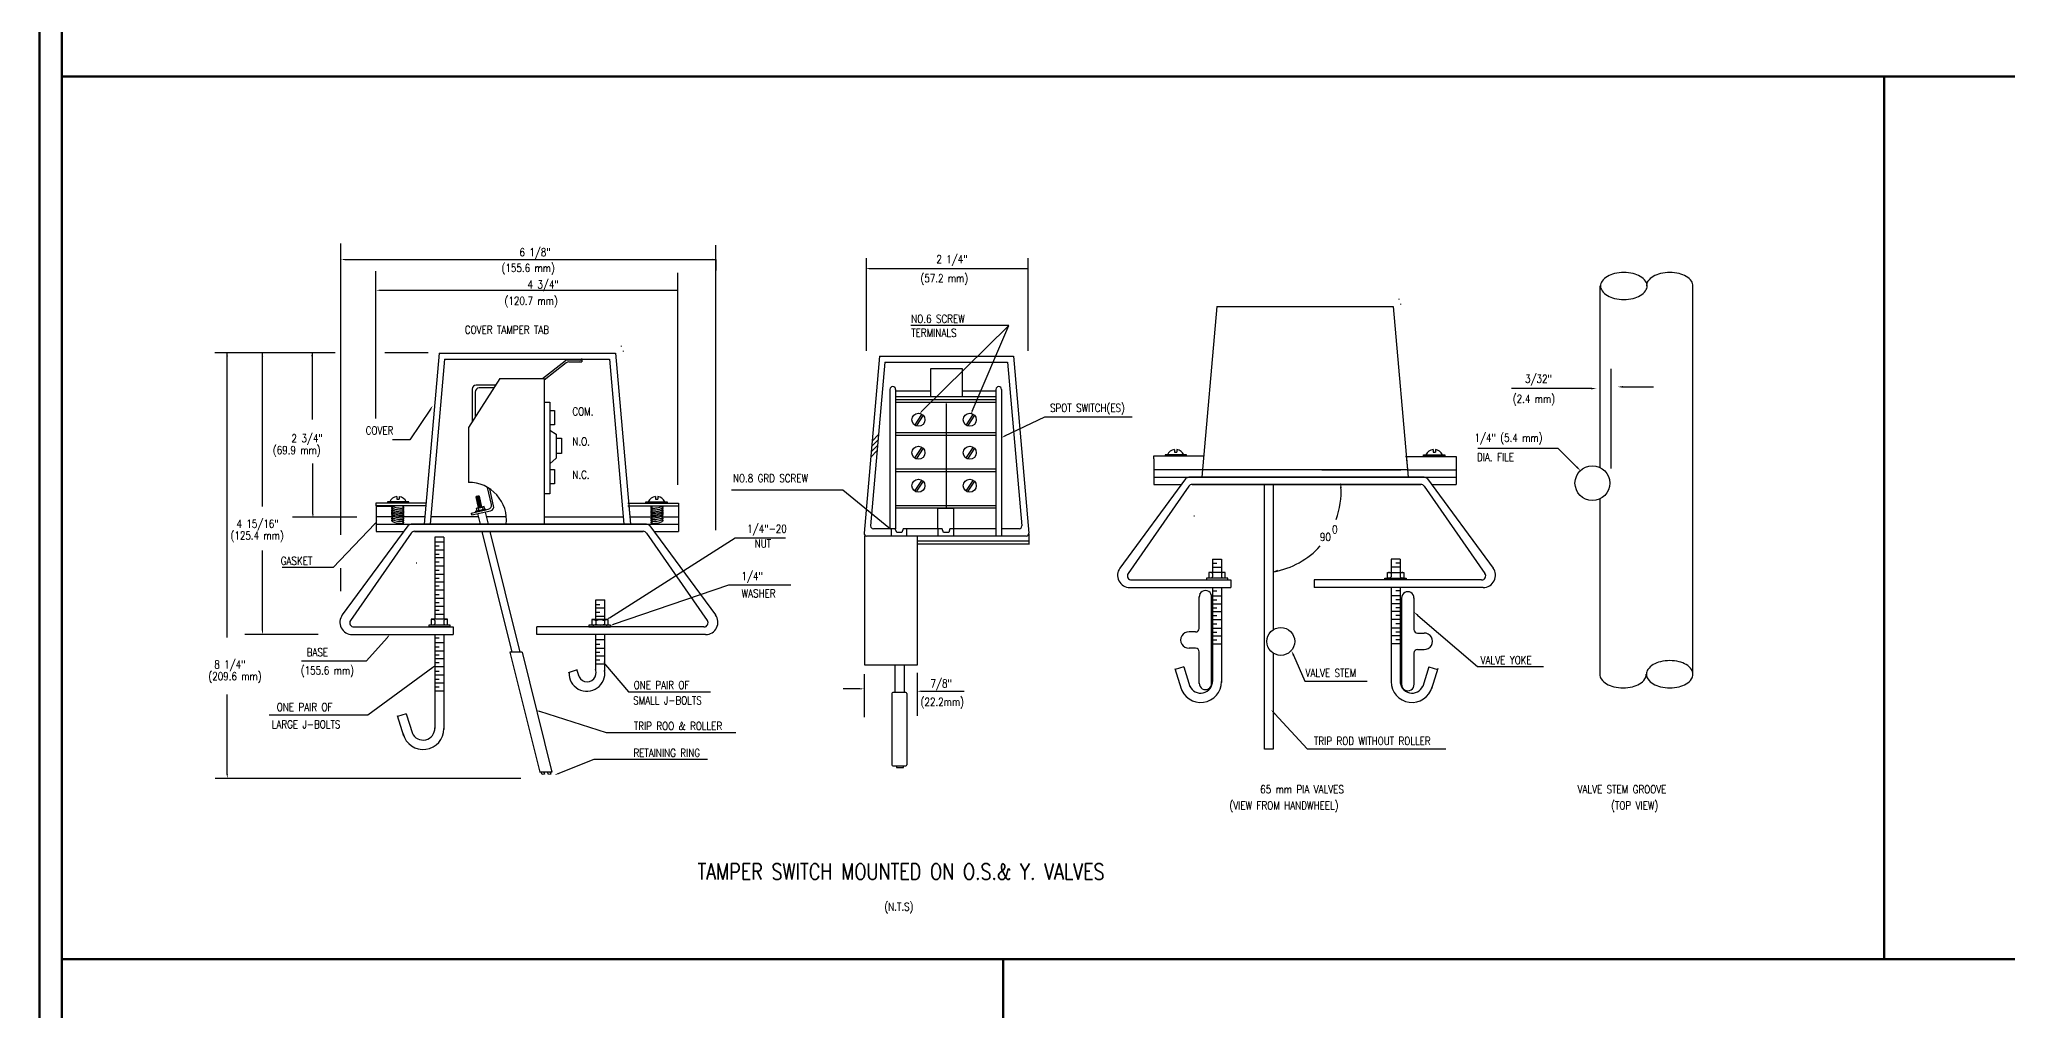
# Model space of a CAD drawing. Extents: x 846 to 947, y 375 to 797.
# Drawn here: x 846.37 to 881.76, y 467.54 to 485 of the extents above; entities that cross this region are included whole.
import ezdxf
from ezdxf.enums import TextEntityAlignment as Align

# ---------------------------------------------------------------- set-up
doc = ezdxf.new("R2010")
doc.units = 0
doc.header["$MEASUREMENT"] = 0
for name, color, linetype in [('2', 2, 'CONTINUOUS'), ('COLOR_GREEN', 3, 'CONTINUOUS'), ('PL-DR-LEADER', 42, 'CONTINUOUS')]:
    doc.layers.add(name, color=color, linetype=linetype)
doc.layers.add('text', color=252, linetype='CONTINUOUS', lineweight=15)
doc.layers.add('UG-BORDER', color=20, linetype='CONTINUOUS', lineweight=80)
doc.styles.add('IBA', font='ROMANS.shx', dxfattribs={"width": 0.8, "height": 0.2})

msp = doc.modelspace()

# ---------------------------------------------------------------- linework, layer by layer
at = {"layer": '2'}
for p, q in [((862.229, 478.253), (862.108, 478.071)), ((862.257, 478.24), (862.136, 478.059)), ((863.153, 478.253), (863.031, 478.071)), ((863.181, 478.24), (863.06, 478.059)), ((862.229, 477.66), (862.108, 477.479)), ((862.257, 477.648), (862.136, 477.466)), ((863.153, 477.66), (863.031, 477.479)), ((863.181, 477.648), (863.06, 477.466)), ((862.229, 477.068), (862.108, 476.886)), ((862.257, 477.056), (862.136, 476.874)), ((863.153, 477.068), (863.031, 476.886)), ((863.181, 477.056), (863.06, 476.874)), ((861.747, 473.75), (861.747, 473.266)), ((861.914, 473.75), (861.914, 473.266)), ((861.697, 473.24), (861.697, 471.96)), ((861.945, 473.259), (861.716, 473.259)), ((861.964, 473.24), (861.964, 471.96)), ((861.716, 471.941), (861.945, 471.941))]:
    msp.add_line(p, q, dxfattribs=at)
for centre in [(862.173, 478.159), (863.097, 478.159), (862.173, 477.566), (863.097, 477.566), (862.173, 476.974), (863.097, 476.974)]:
    msp.add_circle(centre, 0.117, dxfattribs=at)
for centre, start, end in [((861.716, 473.24), 90, 180), ((861.945, 473.24), 0, 90), ((861.716, 471.96), 180, 270), ((861.945, 471.96), 270, 0)]:
    msp.add_arc(centre, 0.0197, start, end, dxfattribs=at)
at = {"layer": 'COLOR_GREEN'}
for p, q in [((870.819, 480.323), (870.819, 480.335)), ((874.427, 480.564), (874.427, 477.304)), ((876.102, 473.586), (876.102, 480.564)), ((867.539, 480.198), (867.271, 477.125)), ((867.539, 480.198), (870.709, 480.198)), ((870.709, 480.198), (870.978, 477.125)), ((870.851, 480.229), (870.851, 480.242)), ((853.556, 479.354), (853.287, 476.281)), ((853.653, 479.247), (853.393, 476.281)), ((853.556, 479.354), (856.725, 479.354)), ((853.653, 479.247), (856.618, 479.247)), ((856.618, 479.247), (856.878, 476.281)), ((856.725, 479.354), (856.994, 476.281)), ((856.836, 479.479), (856.836, 479.491)), ((856.867, 479.385), (856.867, 479.398)), ((861.474, 479.301), (861.196, 476.121)), ((861.474, 479.301), (863.881, 479.301)), ((863.881, 479.301), (864.16, 476.121)), ((854.644, 478.904), (854.084, 478.023)), ((854.644, 478.904), (855.443, 478.904)), ((855.414, 478.904), (855.818, 479.219)), ((855.441, 478.876), (855.839, 479.186)), ((855.443, 478.904), (855.443, 476.281)), ((855.864, 479.234), (856.12, 479.234)), ((855.884, 479.201), (856.12, 479.201)), ((856.12, 479.234), (856.12, 479.201)), ((861.572, 479.195), (861.314, 476.253)), ((861.572, 479.195), (863.774, 479.195)), ((862.965, 479.072), (862.393, 479.072)), ((862.393, 479.072), (862.393, 478.573)), ((862.965, 478.573), (862.965, 479.072)), ((863.774, 479.195), (864.032, 476.253)), ((854.149, 478.709), (854.149, 478.125)), ((854.202, 478.658), (854.202, 478.207)), ((854.567, 478.783), (854.222, 478.783)), ((854.535, 478.732), (854.276, 478.732)), ((861.66, 478.705), (861.66, 476.199)), ((861.762, 478.705), (861.762, 476.199)), ((862.393, 478.676), (861.777, 478.676)), ((863.566, 478.573), (861.777, 478.573)), ((863.566, 478.676), (862.965, 478.676)), ((863.566, 478.705), (863.566, 476.067)), ((863.669, 478.705), (863.669, 476.067)), ((855.444, 478.476), (855.545, 478.476)), ((855.545, 478.476), (855.545, 476.83)), ((855.545, 478.325), (855.631, 478.325)), ((855.631, 478.325), (855.631, 478.068)), ((863.566, 478.515), (861.777, 478.515)), ((863.566, 478.471), (861.777, 478.471)), ((862.672, 478.453), (862.672, 476.57)), ((854.084, 478.023), (854.084, 477.034)), ((855.631, 478.068), (855.545, 478.068)), ((855.545, 477.975), (855.66, 477.898)), ((855.66, 477.898), (855.66, 477.469)), ((863.566, 477.922), (861.777, 477.922)), ((863.566, 477.878), (861.777, 477.878)), ((855.66, 477.826), (855.753, 477.826)), ((855.753, 477.554), (855.667, 477.554)), ((855.753, 477.826), (855.753, 477.554)), ((867.304, 477.503), (866.402, 477.503)), ((866.405, 477.455), (866.405, 477.503)), ((866.995, 477.532), (866.61, 477.532)), ((866.61, 477.532), (866.61, 477.502)), ((866.995, 477.504), (866.61, 477.504)), ((866.78, 477.622), (866.78, 477.575)), ((866.78, 477.575), (866.821, 477.575)), ((866.821, 477.622), (866.821, 477.575)), ((866.995, 477.502), (866.995, 477.532)), ((870.93, 477.502), (871.842, 477.502)), ((871.254, 477.532), (871.639, 477.532)), ((871.254, 477.502), (871.254, 477.532)), ((871.254, 477.504), (871.639, 477.504)), ((871.43, 477.624), (871.43, 477.576)), ((871.43, 477.576), (871.472, 477.576)), ((871.471, 477.624), (871.471, 477.576)), ((871.639, 477.532), (871.639, 477.502)), ((871.842, 477.502), (871.842, 477.454)), ((855.66, 477.469), (855.545, 477.367)), ((855.545, 477.267), (855.631, 477.267)), ((855.631, 477.267), (855.631, 477.009)), ((863.566, 477.269), (861.777, 477.269)), ((863.566, 477.225), (861.777, 477.225)), ((866.407, 477.455), (866.407, 476.998)), ((867.282, 477.261), (866.407, 477.261)), ((866.407, 477.125), (871.842, 477.125)), ((867.282, 477.261), (866.888, 477.261)), ((871.269, 477.125), (867.037, 477.125)), ((871.239, 477.125), (867.146, 477.125)), ((870.966, 477.261), (867.282, 477.261)), ((868.723, 477.261), (868.385, 477.261)), ((869.427, 477.261), (870.849, 477.261)), ((870.949, 477.454), (870.966, 477.261)), ((870.966, 477.261), (871.842, 477.261)), ((870.966, 477.261), (871.372, 477.261)), ((870.967, 477.261), (871.361, 477.261)), ((871.592, 477.261), (871.844, 477.261)), ((871.842, 477.455), (871.842, 476.998)), ((871.842, 477.261), (871.842, 476.998)), ((852.796, 476.778), (852.796, 476.731)), ((852.837, 476.778), (852.837, 476.731)), ((854.214, 476.772), (854.261, 476.577)), ((854.273, 476.785), (854.319, 476.59)), ((854.494, 476.638), (854.426, 476.943)), ((854.535, 476.611), (854.467, 476.918)), ((855.545, 476.83), (855.444, 476.83)), ((855.631, 477.009), (855.545, 477.009)), ((857.446, 476.78), (857.446, 476.732)), ((857.487, 476.779), (857.487, 476.732)), ((866.977, 477.095), (865.797, 475.495)), ((867.036, 476.967), (865.944, 475.396)), ((866.407, 476.998), (866.906, 476.998)), ((871.209, 476.998), (867.096, 476.998)), ((867.096, 476.998), (871.209, 476.998)), ((868.397, 472.241), (868.397, 477)), ((868.551, 477), (868.551, 474.383)), ((871.269, 476.967), (872.361, 475.396)), ((871.328, 477.095), (872.508, 475.495)), ((871.399, 476.998), (871.842, 476.998)), ((853.32, 476.659), (852.419, 476.659)), ((853.316, 476.611), (852.419, 476.611)), ((852.421, 476.611), (852.421, 476.659)), ((852.423, 476.611), (852.423, 476.154)), ((852.716, 476.417), (852.423, 476.417)), ((852.426, 476.608), (852.713, 476.608)), ((853.012, 476.687), (852.627, 476.687)), ((852.627, 476.687), (852.627, 476.658)), ((853.012, 476.66), (852.627, 476.66)), ((852.713, 476.61), (852.713, 476.417)), ((852.716, 476.61), (852.716, 476.335)), ((852.796, 476.731), (852.837, 476.731)), ((852.904, 476.61), (852.904, 476.301)), ((853.299, 476.417), (852.904, 476.417)), ((853.012, 476.658), (853.012, 476.687)), ((854.26, 476.417), (853.405, 476.417)), ((854.123, 476.483), (854.143, 476.45)), ((854.129, 476.482), (854.438, 476.55)), ((854.143, 476.45), (854.479, 476.524)), ((854.393, 476.555), (854.205, 476.512)), ((854.205, 476.512), (854.208, 476.498)), ((854.208, 476.498), (854.396, 476.542)), ((854.363, 476.6), (854.219, 476.567)), ((854.219, 476.567), (854.22, 476.562)), ((854.219, 476.567), (854.23, 476.518)), ((854.247, 476.472), (854.294, 476.281)), ((854.256, 476.564), (854.262, 476.536)), ((854.332, 476.582), (854.339, 476.554)), ((854.364, 476.595), (854.363, 476.6)), ((854.374, 476.551), (854.363, 476.6)), ((854.381, 476.501), (854.435, 476.281)), ((854.396, 476.542), (854.393, 476.555)), ((854.739, 476.417), (854.402, 476.417)), ((855.443, 476.417), (856.866, 476.417)), ((856.946, 476.658), (857.858, 476.658)), ((856.946, 476.61), (857.858, 476.61)), ((856.965, 476.61), (856.982, 476.417)), ((856.982, 476.417), (857.389, 476.417)), ((856.983, 476.417), (857.377, 476.417)), ((857.27, 476.658), (857.27, 476.687)), ((857.27, 476.687), (857.655, 476.687)), ((857.27, 476.66), (857.655, 476.66)), ((857.377, 476.61), (857.377, 476.301)), ((857.446, 476.732), (857.488, 476.732)), ((857.565, 476.61), (857.565, 476.335)), ((857.582, 476.417), (857.858, 476.417)), ((857.608, 476.417), (857.86, 476.417)), ((857.655, 476.687), (857.655, 476.658)), ((857.858, 476.658), (857.858, 476.61)), ((857.858, 476.611), (857.858, 476.154)), ((857.858, 476.417), (857.858, 476.154)), ((863.566, 476.614), (861.777, 476.614)), ((863.566, 476.57), (861.777, 476.57)), ((862.524, 476.199), (862.524, 476.568)), ((862.524, 476.568), (862.811, 476.568)), ((862.809, 476.199), (862.809, 476.568)), ((867.137, 476.426), (867.125, 476.426)), ((874.427, 476.738), (874.427, 473.586)), ((852.994, 476.251), (851.813, 474.651)), ((853.052, 476.123), (851.96, 474.552)), ((852.423, 476.281), (857.858, 476.281)), ((852.423, 476.154), (852.922, 476.154)), ((857.285, 476.281), (853.053, 476.281)), ((853.113, 476.154), (857.225, 476.154)), ((857.225, 476.154), (853.113, 476.154)), ((857.255, 476.281), (853.162, 476.281)), ((854.325, 476.154), (854.864, 473.981)), ((854.467, 476.154), (855.007, 473.981)), ((857.286, 476.123), (858.377, 474.552)), ((857.344, 476.251), (858.525, 474.651)), ((857.416, 476.154), (857.858, 476.154)), ((861.205, 476.067), (861.205, 473.758)), ((864.111, 476.067), (861.245, 476.067)), ((861.66, 476.199), (861.363, 476.199)), ((861.762, 476.199), (861.66, 476.199)), ((861.681, 476.199), (861.681, 476.067)), ((861.757, 476.199), (861.681, 476.199)), ((861.784, 476.134), (861.757, 476.199)), ((861.875, 476.134), (861.784, 476.134)), ((861.897, 476.199), (861.875, 476.134)), ((862.524, 476.199), (861.897, 476.199)), ((861.967, 476.199), (861.897, 476.199)), ((861.967, 476.067), (861.967, 476.199)), ((862.158, 473.758), (862.158, 476.067)), ((862.524, 476.199), (862.524, 476.067)), ((862.599, 476.199), (862.524, 476.199)), ((862.626, 476.134), (862.599, 476.199)), ((862.718, 476.134), (862.626, 476.134)), ((862.739, 476.199), (862.718, 476.134)), ((862.809, 476.199), (862.739, 476.199)), ((863.566, 476.199), (862.809, 476.199)), ((862.809, 476.067), (862.809, 476.199)), ((863.983, 476.199), (863.669, 476.199)), ((864.157, 476.105), (864.157, 475.918)), ((853.477, 476.049), (853.477, 474.569)), ((853.64, 476.049), (853.477, 476.049)), ((853.477, 475.966), (853.64, 475.966)), ((853.477, 475.892), (853.555, 475.892)), ((853.477, 475.821), (853.64, 475.821)), ((853.477, 475.746), (853.555, 475.746)), ((853.64, 476.049), (853.64, 474.569)), ((864.157, 475.98), (862.158, 475.98)), ((864.157, 475.921), (862.158, 475.921)), ((853.153, 475.582), (853.141, 475.582)), ((853.477, 475.682), (853.64, 475.682)), ((853.477, 475.607), (853.555, 475.607)), ((853.477, 475.536), (853.64, 475.536)), ((853.477, 475.457), (853.555, 475.457)), ((853.477, 475.386), (853.64, 475.386)), ((867.69, 475.417), (867.394, 475.417)), ((867.394, 475.417), (867.394, 475.406)), ((867.394, 475.416), (867.394, 475.316)), ((867.461, 475.656), (867.624, 475.656)), ((867.461, 475.656), (867.461, 475.414)), ((867.461, 475.581), (867.539, 475.581)), ((867.461, 475.51), (867.624, 475.51)), ((867.464, 475.395), (867.464, 475.338)), ((867.622, 475.395), (867.622, 475.337)), ((867.624, 475.656), (867.624, 475.414)), ((867.69, 475.407), (867.69, 475.417)), ((867.69, 475.316), (867.69, 475.416)), ((870.609, 475.417), (870.905, 475.417)), ((870.609, 475.407), (870.609, 475.417)), ((870.609, 475.316), (870.609, 475.416)), ((870.836, 475.656), (870.674, 475.656)), ((870.675, 475.656), (870.675, 475.414)), ((870.838, 475.51), (870.675, 475.51)), ((870.677, 475.395), (870.677, 475.337)), ((870.838, 475.581), (870.76, 475.581)), ((870.835, 475.395), (870.835, 475.338)), ((870.838, 475.656), (870.838, 475.414)), ((870.905, 475.417), (870.905, 475.406)), ((870.905, 475.416), (870.905, 475.316)), ((853.477, 475.311), (853.555, 475.311)), ((853.477, 475.247), (853.64, 475.247)), ((853.477, 475.172), (853.555, 475.172)), ((853.477, 475.101), (853.64, 475.101)), ((853.477, 475.022), (853.555, 475.022)), ((865.975, 475.143), (867.792, 475.143)), ((866.005, 475.28), (867.792, 475.28)), ((867.223, 475.038), (867.223, 475.038)), ((867.353, 475.313), (867.353, 475.285)), ((867.738, 475.313), (867.353, 475.313)), ((867.353, 475.285), (867.738, 475.285)), ((867.461, 475.143), (867.461, 473.453)), ((867.461, 475.083), (867.539, 475.083)), ((867.461, 474.998), (867.624, 474.998)), ((867.624, 475.143), (867.624, 473.439)), ((867.738, 475.285), (867.738, 475.313)), ((867.792, 475.28), (867.792, 475.143)), ((869.291, 475.28), (869.291, 475.143)), ((872.301, 475.28), (869.292, 475.28)), ((872.33, 475.143), (869.292, 475.143)), ((870.561, 475.285), (870.561, 475.313)), ((870.561, 475.313), (870.946, 475.313)), ((870.946, 475.285), (870.561, 475.285)), ((870.675, 475.143), (870.675, 473.439)), ((870.838, 474.998), (870.675, 474.998)), ((870.838, 475.083), (870.76, 475.083)), ((870.838, 475.143), (870.838, 473.453)), ((870.946, 475.313), (870.946, 475.285)), ((853.477, 474.951), (853.64, 474.951)), ((853.477, 474.876), (853.555, 474.876)), ((853.477, 474.812), (853.64, 474.812)), ((853.477, 474.737), (853.555, 474.737)), ((853.477, 474.666), (853.64, 474.666)), ((856.366, 474.922), (856.366, 474.57)), ((856.366, 474.842), (856.444, 474.842)), ((856.366, 474.777), (856.529, 474.777)), ((856.366, 474.703), (856.444, 474.703)), ((856.372, 474.922), (856.535, 474.922)), ((856.529, 474.922), (856.529, 474.567)), ((867.223, 474.411), (867.223, 474.985)), ((867.446, 473.424), (867.446, 474.985)), ((867.461, 474.924), (867.539, 474.924)), ((867.461, 474.852), (867.624, 474.852)), ((867.461, 474.778), (867.539, 474.778)), ((867.461, 474.713), (867.624, 474.713)), ((870.838, 474.852), (870.675, 474.852)), ((870.838, 474.713), (870.675, 474.713)), ((870.838, 474.924), (870.76, 474.924)), ((870.838, 474.778), (870.76, 474.778)), ((870.862, 474.955), (870.862, 473.394)), ((871.085, 474.96), (871.085, 474.39)), ((851.991, 474.299), (853.808, 474.299)), ((852.021, 474.436), (853.808, 474.436)), ((853.369, 474.469), (853.369, 474.441)), ((853.754, 474.469), (853.369, 474.469)), ((853.369, 474.441), (853.754, 474.441)), ((853.41, 474.573), (853.41, 474.562)), ((853.706, 474.573), (853.41, 474.573)), ((853.41, 474.572), (853.41, 474.472)), ((853.477, 474.299), (853.477, 472.609)), ((853.48, 474.55), (853.48, 474.494)), ((853.638, 474.551), (853.638, 474.493)), ((853.64, 474.299), (853.64, 472.595)), ((853.706, 474.563), (853.706, 474.573)), ((853.706, 474.472), (853.706, 474.572)), ((853.754, 474.441), (853.754, 474.469)), ((853.808, 474.436), (853.808, 474.299)), ((855.307, 474.436), (855.307, 474.299)), ((858.317, 474.436), (855.309, 474.436)), ((858.347, 474.299), (855.309, 474.299)), ((856.249, 474.467), (856.249, 474.439)), ((856.634, 474.467), (856.249, 474.467)), ((856.249, 474.439), (856.634, 474.439)), ((856.3, 474.568), (856.3, 474.557)), ((856.596, 474.568), (856.3, 474.568)), ((856.3, 474.567), (856.3, 474.467)), ((856.366, 474.632), (856.529, 474.632)), ((856.366, 474.299), (856.366, 473.653)), ((856.371, 474.546), (856.371, 474.489)), ((856.528, 474.546), (856.528, 474.488)), ((856.529, 474.299), (856.529, 473.639)), ((856.596, 474.558), (856.596, 474.568)), ((856.596, 474.467), (856.596, 474.567)), ((856.634, 474.439), (856.634, 474.467)), ((867.158, 474.346), (867.042, 474.346)), ((867.461, 474.639), (867.539, 474.639)), ((867.461, 474.568), (867.624, 474.568)), ((867.461, 474.489), (867.539, 474.489)), ((867.461, 474.417), (867.624, 474.417)), ((867.461, 474.343), (867.539, 474.343)), ((870.838, 474.568), (870.675, 474.568)), ((870.838, 474.417), (870.675, 474.417)), ((870.838, 474.639), (870.76, 474.639)), ((870.838, 474.489), (870.76, 474.489)), ((870.838, 474.343), (870.76, 474.343)), ((871.15, 474.325), (871.266, 474.325)), ((853.477, 474.239), (853.555, 474.239)), ((853.477, 474.154), (853.64, 474.154)), ((853.477, 474.079), (853.555, 474.079)), ((853.477, 474.008), (853.64, 474.008)), ((854.827, 473.984), (855.363, 471.823)), ((855.047, 473.981), (854.828, 473.981)), ((855.046, 473.984), (855.583, 471.823)), ((856.366, 474.208), (856.529, 474.208)), ((856.366, 474.129), (856.444, 474.129)), ((856.366, 474.057), (856.529, 474.057)), ((856.366, 473.983), (856.444, 473.983)), ((867.158, 474.054), (867.042, 474.054)), ((867.223, 473.418), (867.223, 473.988)), ((867.461, 474.278), (867.624, 474.278)), ((867.461, 474.204), (867.539, 474.204)), ((867.461, 474.133), (867.624, 474.133)), ((868.551, 473.967), (868.551, 472.241)), ((870.838, 474.278), (870.675, 474.278)), ((870.838, 474.133), (870.675, 474.133)), ((870.838, 474.204), (870.76, 474.204)), ((871.085, 473.967), (871.085, 473.394)), ((871.15, 474.032), (871.266, 474.032)), ((853.477, 473.934), (853.555, 473.934)), ((853.477, 473.869), (853.64, 473.869)), ((853.477, 473.795), (853.555, 473.795)), ((853.477, 473.724), (853.64, 473.724)), ((853.477, 473.644), (853.555, 473.644)), ((856.035, 473.663), (855.877, 473.614)), ((856.032, 473.662), (856.061, 473.571)), ((856.366, 473.918), (856.529, 473.918)), ((856.366, 473.844), (856.444, 473.844)), ((856.366, 473.773), (856.529, 473.773)), ((861.205, 473.758), (862.158, 473.758)), ((866.786, 473.688), (866.899, 473.324)), ((866.947, 473.717), (866.792, 473.669)), ((866.947, 473.717), (867.057, 473.366)), ((871.352, 473.717), (871.242, 473.366)), ((871.352, 473.717), (871.507, 473.669)), ((871.513, 473.688), (871.4, 473.324)), ((853.477, 473.573), (853.64, 473.573)), ((853.477, 473.499), (853.555, 473.499)), ((853.477, 473.434), (853.64, 473.434)), ((853.477, 473.36), (853.555, 473.36)), ((853.477, 473.289), (853.64, 473.289)), ((871.085, 473.34), (871.085, 473.34)), ((852.802, 472.844), (852.915, 472.48)), ((852.963, 472.873), (852.808, 472.825)), ((852.963, 472.873), (853.073, 472.522)), ((868.551, 472.241), (868.397, 472.241)), ((855.583, 471.823), (855.359, 471.823)), ((855.41, 471.782), (855.389, 471.823)), ((855.438, 471.823), (855.451, 471.789)), ((855.522, 471.782), (855.501, 471.823)), ((855.549, 471.823), (855.563, 471.789)), ((861.777, 471.94), (861.777, 471.907)), ((861.777, 471.907), (861.905, 471.907)), ((861.905, 471.907), (861.905, 471.94)), ((855.451, 471.789), (855.41, 471.782)), ((855.563, 471.789), (855.522, 471.782))]:
    msp.add_line(p, q, dxfattribs=at)
for centre, radius in [((874.293, 477.021), 0.313), ((868.69, 474.175), 0.25)]:
    msp.add_circle(centre, radius, dxfattribs=at)
for centre, radius, start, end in [((874.716, 480.472), 0.306, 120.2032, 144.5644), ((874.802, 480.324), 0.477, 103.5558, 120.2032), ((874.859, 480.091), 0.717, 90, 103.5558), ((874.859, 480.091), 0.717, 76.4442, 90), ((874.915, 480.324), 0.477, 59.7968, 76.4442), ((875.001, 480.472), 0.306, 35.4356, 59.7968), ((875.541, 480.472), 0.306, 120.2032, 144.5644), ((875.627, 480.324), 0.477, 103.5558, 120.2032), ((875.684, 480.091), 0.717, 90, 103.5558), ((875.684, 480.091), 0.717, 76.4442, 90), ((875.74, 480.324), 0.477, 59.7968, 76.4442), ((875.826, 480.472), 0.306, 35.4356, 59.7968), ((874.587, 480.564), 0.147, 144.5644, 180), ((874.587, 480.564), 0.147, 180, 215.4356), ((874.716, 480.656), 0.306, 215.4356, 239.7968), ((874.802, 480.803), 0.477, 239.7968, 256.4442), ((874.859, 481.037), 0.717, 256.4442, 270), ((874.859, 481.037), 0.717, 270, 283.5558), ((874.915, 480.803), 0.477, 283.5558, 300.2032), ((875.001, 480.656), 0.306, 300.2032, 324.5644), ((875.13, 480.564), 0.147, 0, 35.4356), ((875.13, 480.564), 0.147, 324.5644, 0), ((875.412, 480.564), 0.147, 144.5644, 180), ((875.955, 480.564), 0.147, 0, 35.4356), ((855.864, 479.16), 0.0737, 90, 127.8813), ((855.884, 479.127), 0.0737, 90, 127.8813), ((854.222, 478.709), 0.0737, 90, 180), ((854.276, 478.658), 0.0737, 90, 180), ((861.711, 478.705), 0.0513, 0, 180), ((863.617, 478.705), 0.0513, 0, 180), ((866.798, 477.461), 0.163, 96.3903, 155.7024), ((866.798, 477.461), 0.163, 24.2976, 81.8954), ((871.448, 477.462), 0.163, 96.3903, 155.7024), ((871.448, 477.462), 0.163, 24.2976, 81.8954), ((867.037, 477.052), 0.0737, 90, 143.5833), ((867.037, 477.052), 0.0737, 90, 143.5833), ((871.269, 477.052), 0.0737, 36.4167, 90), ((852.814, 476.616), 0.163, 96.3903, 155.7024), ((852.814, 476.616), 0.163, 24.2976, 81.8954), ((854.087, 476.355), 0.679, 353.7346, 90.2949), ((854.217, 476.767), 0.00378, 125.8364, 191.9441), ((854.215, 476.773), 0.00117, 121.1988, 191.9441), ((854.215, 476.773), 0.00117, 191.9441, 262.6894), ((854.237, 476.737), 0.0426, 110.177, 121.1988), ((854.221, 476.814), 0.0426, 262.6894, 273.7112), ((854.258, 476.679), 0.105, 105.3738, 110.177), ((854.217, 476.876), 0.105, 273.7112, 278.5144), ((854.285, 476.581), 0.206, 101.9441, 105.3738), ((854.202, 476.976), 0.206, 278.5144, 281.9441), ((854.285, 476.581), 0.206, 98.5144, 101.9441), ((854.202, 476.976), 0.206, 281.9441, 285.3738), ((854.27, 476.681), 0.105, 93.7112, 98.5144), ((854.228, 476.878), 0.105, 285.3738, 290.177), ((854.241, 476.822), 0.0581, 289.1946, 299.0183), ((854.266, 476.743), 0.0426, 82.6894, 93.7112), ((854.25, 476.82), 0.0426, 290.177, 301.1988), ((854.256, 476.795), 0.0267, 299.0183, 318.5018), ((854.271, 476.784), 0.00117, 11.9441, 82.6894), ((854.271, 476.784), 0.00117, 301.1988, 11.9441), ((854.274, 476.779), 0.00378, 318.5018, 100.9281), ((854.272, 476.784), 0.00378, 11.9454, 11.9683), ((857.464, 476.618), 0.163, 96.3903, 155.7024), ((857.464, 476.618), 0.163, 24.2976, 81.8954), ((867.096, 476.925), 0.0737, 90, 145.2031), ((867.096, 476.925), 0.0737, 90, 145.2031), ((871.209, 476.925), 0.0737, 34.7969, 90), ((852.706, 476.502), 0.00928, 110.8399, 170), ((852.706, 476.502), 0.00928, 170, 229.1601), ((852.708, 476.59), 0.00928, 170, 229.1601), ((852.708, 476.529), 0.00928, 110.8399, 170), ((852.708, 476.529), 0.00928, 170, 229.1601), ((852.707, 476.476), 0.00928, 110.8399, 170), ((852.707, 476.476), 0.00928, 170, 229.1601), ((852.708, 476.449), 0.00928, 170, 229.1601), ((852.708, 476.59), 0.00928, 110.8399, 170), ((852.708, 476.558), 0.00928, 110.8399, 170), ((852.708, 476.558), 0.00928, 170, 229.1601), ((852.708, 476.449), 0.00928, 110.8399, 170), ((852.708, 476.417), 0.00928, 110.8399, 170), ((852.708, 476.417), 0.00928, 170, 229.1601), ((852.768, 476.574), 0.104, 229.1601, 246.1088), ((852.769, 476.548), 0.104, 229.1601, 246.1088), ((852.77, 476.661), 0.104, 229.1601, 246.1088), ((852.771, 476.63), 0.104, 229.1601, 246.1088), ((852.77, 476.601), 0.104, 229.1601, 246.1088), ((852.77, 476.521), 0.104, 229.1601, 246.1088), ((852.74, 476.413), 0.104, 103.6535, 110.8399), ((852.742, 476.501), 0.104, 103.6535, 110.8399), ((852.741, 476.441), 0.104, 103.6535, 110.8399), ((852.741, 476.388), 0.104, 103.6535, 110.8399), ((852.742, 476.36), 0.104, 103.6535, 110.8399), ((852.742, 476.469), 0.104, 103.6535, 110.8399), ((852.742, 476.329), 0.104, 103.6535, 110.8399), ((852.77, 476.696), 0.104, 238.9537, 246.1088), ((852.824, 476.698), 0.24, 246.1088, 254.151), ((852.824, 476.673), 0.24, 246.1088, 254.151), ((852.825, 476.82), 0.24, 246.1088, 254.151), ((852.825, 476.786), 0.24, 246.1088, 254.151), ((852.826, 476.754), 0.24, 246.1088, 254.151), ((852.825, 476.726), 0.24, 246.1088, 254.151), ((852.825, 476.645), 0.24, 246.1088, 254.151), ((852.882, 476.904), 0.454, 254.151, 260), ((852.883, 477.026), 0.454, 254.151, 260), ((852.883, 476.991), 0.454, 254.151, 260), ((852.883, 476.931), 0.454, 254.151, 260), ((852.883, 476.878), 0.454, 254.151, 260), ((852.883, 476.851), 0.454, 254.151, 260), ((852.884, 476.96), 0.454, 254.151, 260), ((852.882, 476.904), 0.454, 260, 265.849), ((852.883, 477.026), 0.454, 260, 265.849), ((852.883, 476.991), 0.454, 260, 265.849), ((852.883, 476.931), 0.454, 260, 265.849), ((852.883, 476.878), 0.454, 260, 265.849), ((852.884, 476.96), 0.454, 260, 265.849), ((852.866, 476.691), 0.24, 265.849, 273.8912), ((852.868, 476.813), 0.24, 265.849, 273.8912), ((852.868, 476.778), 0.24, 265.849, 273.8912), ((852.868, 476.718), 0.24, 265.849, 273.8912), ((852.867, 476.665), 0.24, 265.849, 273.8912), ((852.869, 476.747), 0.24, 265.849, 273.8912), ((852.876, 476.555), 0.104, 273.8912, 290.8399), ((852.876, 476.529), 0.104, 273.8912, 290.8399), ((852.877, 476.677), 0.104, 273.8912, 290.8399), ((852.877, 476.643), 0.104, 273.8912, 290.8399), ((852.877, 476.582), 0.104, 273.8912, 290.8399), ((852.878, 476.611), 0.104, 273.8912, 290.8399), ((852.911, 476.588), 0.00928, 290.8399, 138.0443), ((852.911, 476.554), 0.00928, 290.8399, 138.0443), ((852.912, 476.522), 0.00928, 290.8399, 145.1712), ((852.911, 476.494), 0.00928, 290.8399, 136.8028), ((852.909, 476.466), 0.00928, 290.8399, 126.1046), ((852.91, 476.44), 0.00928, 290.8399, 131.7946), ((852.911, 476.413), 0.00928, 290.8399, 138.0443), ((854.217, 476.767), 0.00378, 191.9441, 245.3865), ((854.226, 476.788), 0.0267, 245.3865, 264.8699), ((854.221, 476.75), 0.00378, 125.4267, 191.9441), ((854.221, 476.75), 0.00378, 191.9441, 245.3865), ((854.231, 476.771), 0.0267, 245.3865, 264.8699), ((854.239, 476.543), 0.0266, 51.943, 134.8425), ((854.225, 476.733), 0.00378, 117.6857, 191.9441), ((854.225, 476.733), 0.00378, 191.9441, 245.3864), ((854.235, 476.754), 0.0267, 245.3865, 264.8699), ((854.229, 476.82), 0.0581, 264.8699, 274.6936), ((854.228, 476.717), 0.00378, 125.8364, 191.9441), ((854.228, 476.717), 0.00378, 191.9441, 245.3864), ((854.238, 476.738), 0.0267, 245.3865, 264.8699), ((854.234, 476.802), 0.0581, 264.8699, 274.6936), ((854.233, 476.7), 0.00378, 125.4267, 191.9441), ((854.233, 476.7), 0.00378, 191.9441, 245.3865), ((854.238, 476.548), 0.0266, 253.4447, 334.057), ((854.242, 476.72), 0.0267, 245.3865, 264.8699), ((854.237, 476.785), 0.0581, 264.8699, 274.6936), ((854.236, 476.682), 0.00378, 117.6857, 191.9441), ((854.236, 476.682), 0.00378, 191.9441, 245.3865), ((854.225, 476.868), 0.107, 274.6936, 281.9441), ((854.241, 476.769), 0.0581, 264.8699, 274.6936), ((854.246, 476.703), 0.0267, 245.3865, 264.8699), ((854.24, 476.668), 0.00378, 117.6857, 191.9441), ((854.24, 476.668), 0.00378, 191.9441, 245.3864), ((854.249, 476.688), 0.0267, 245.3865, 264.8699), ((854.23, 476.851), 0.107, 274.6936, 281.9441), ((854.243, 476.651), 0.00378, 125.8364, 191.9441), ((854.243, 476.651), 0.00378, 191.9441, 245.3865), ((854.245, 476.752), 0.0581, 264.8699, 274.6936), ((854.233, 476.833), 0.107, 274.6936, 281.9441), ((854.253, 476.672), 0.0267, 245.3865, 264.8699), ((854.249, 476.734), 0.0581, 264.8699, 274.6936), ((854.248, 476.634), 0.00378, 125.4267, 191.9441), ((854.248, 476.634), 0.00378, 191.9441, 245.3865), ((854.237, 476.817), 0.107, 274.6936, 281.9441), ((854.257, 476.655), 0.0267, 245.3865, 264.8699), ((854.225, 476.868), 0.107, 281.9441, 289.1946), ((854.252, 476.72), 0.0581, 264.8699, 274.6936), ((854.251, 476.617), 0.00378, 117.6857, 191.9441), ((854.251, 476.617), 0.00378, 191.9441, 245.3865), ((854.241, 476.8), 0.107, 274.6936, 281.9441), ((854.255, 476.704), 0.0581, 264.8699, 274.6936), ((854.261, 476.638), 0.0267, 245.3865, 264.8699), ((854.23, 476.851), 0.107, 281.9441, 289.1946), ((854.245, 476.783), 0.107, 274.6936, 281.9441), ((854.256, 476.603), 0.00378, 125.4267, 191.9441), ((854.256, 476.603), 0.00378, 191.9441, 245.3865), ((854.233, 476.833), 0.107, 281.9441, 289.1946), ((854.26, 476.686), 0.0581, 264.8699, 274.6936), ((854.266, 476.624), 0.0267, 245.3865, 264.8699), ((854.26, 476.586), 0.00378, 117.6857, 191.9441), ((854.26, 476.586), 0.00378, 191.9441, 245.3864), ((854.311, 476.499), 0.0855, 75.7722, 130.7193), ((854.248, 476.768), 0.107, 274.6936, 281.9441), ((854.264, 476.669), 0.0581, 264.8699, 274.6936), ((854.269, 476.606), 0.0267, 245.3865, 264.8699), ((854.237, 476.817), 0.107, 281.9441, 289.1946), ((854.252, 476.752), 0.107, 274.6936, 281.9441), ((854.284, 476.619), 0.0855, 255.2807, 310.2278), ((854.241, 476.8), 0.107, 281.9441, 289.1946), ((854.269, 476.655), 0.0581, 264.8699, 274.6936), ((854.246, 476.805), 0.0581, 289.1946, 299.0183), ((854.256, 476.735), 0.107, 274.6936, 281.9441), ((854.245, 476.783), 0.107, 281.9441, 289.1946), ((854.272, 476.638), 0.0581, 264.8699, 274.6936), ((854.249, 476.788), 0.0581, 289.1946, 299.0183), ((854.26, 476.717), 0.107, 274.6936, 281.9441), ((854.248, 476.768), 0.107, 281.9441, 289.1946), ((854.253, 476.771), 0.0581, 289.1946, 299.0183), ((854.265, 476.703), 0.107, 274.6936, 281.9441), ((854.261, 476.777), 0.0267, 299.0183, 318.5018), ((854.252, 476.752), 0.107, 281.9441, 289.1946), ((854.257, 476.754), 0.0581, 289.1946, 299.0183), ((854.278, 476.762), 0.00378, 318.5018, 100.5342), ((854.265, 476.76), 0.0267, 299.0183, 318.5018), ((854.268, 476.686), 0.107, 274.6936, 281.9441), ((854.256, 476.735), 0.107, 281.9441, 289.1946), ((854.261, 476.737), 0.0581, 289.1946, 299.0183), ((854.268, 476.744), 0.0267, 299.0183, 318.5018), ((854.282, 476.745), 0.00378, 318.5018, 93.1088), ((854.26, 476.717), 0.107, 281.9441, 289.1946), ((854.264, 476.722), 0.0581, 289.1946, 299.0183), ((854.285, 476.729), 0.00378, 318.5018, 100.9281), ((854.272, 476.727), 0.0267, 299.0183, 318.5018), ((854.267, 476.706), 0.0581, 289.1946, 299.0183), ((854.265, 476.703), 0.107, 281.9441, 289.1946), ((854.289, 476.712), 0.00378, 318.5018, 100.5342), ((854.276, 476.71), 0.0267, 299.0183, 318.5018), ((854.268, 476.686), 0.107, 281.9441, 289.1946), ((854.272, 476.689), 0.0581, 289.1946, 299.0183), ((854.279, 476.695), 0.0267, 299.0183, 318.5018), ((854.293, 476.694), 0.00378, 318.5018, 93.1088), ((854.275, 476.672), 0.0581, 289.1946, 299.0183), ((854.297, 476.68), 0.00378, 318.5018, 93.1088), ((854.283, 476.679), 0.0267, 299.0183, 318.5018), ((854.3, 476.663), 0.00378, 318.5018, 100.9281), ((854.287, 476.661), 0.0267, 299.0183, 318.5018), ((854.281, 476.657), 0.0581, 289.1946, 299.0183), ((854.284, 476.64), 0.0581, 289.1946, 299.0183), ((854.304, 476.646), 0.00378, 318.5018, 100.5342), ((854.291, 476.644), 0.0267, 299.0183, 318.5018), ((854.308, 476.629), 0.00378, 318.5018, 93.1088), ((854.296, 476.63), 0.0267, 299.0183, 318.5018), ((854.313, 476.615), 0.00378, 318.5018, 100.5342), ((854.299, 476.613), 0.0267, 299.0183, 318.5018), ((854.317, 476.598), 0.00378, 318.5018, 93.1088), ((854.357, 476.57), 0.0266, 73.1236, 154.057), ((854.355, 476.575), 0.0266, 231.943, 312.5553), ((854.422, 476.622), 0.0737, 282.3704, 12.3704), ((854.463, 476.596), 0.0737, 282.3704, 12.3704), ((857.371, 476.588), 0.00928, 41.9557, 249.1601), ((857.371, 476.554), 0.00928, 41.9557, 249.1601), ((857.37, 476.522), 0.00928, 34.8288, 249.1601), ((857.371, 476.494), 0.00928, 43.1972, 249.1601), ((857.371, 476.413), 0.00928, 41.9557, 249.1601), ((857.371, 476.44), 0.00928, 48.2054, 249.1601), ((857.372, 476.466), 0.00928, 53.8954, 249.1601), ((857.404, 476.677), 0.104, 249.1601, 266.1088), ((857.404, 476.643), 0.104, 249.1601, 266.1088), ((857.404, 476.611), 0.104, 249.1601, 266.1088), ((857.404, 476.582), 0.104, 249.1601, 266.1088), ((857.405, 476.529), 0.104, 249.1601, 266.1088), ((857.406, 476.555), 0.104, 249.1601, 266.1088), ((857.414, 476.813), 0.24, 266.1088, 274.151), ((857.414, 476.778), 0.24, 266.1088, 274.151), ((857.413, 476.747), 0.24, 266.1088, 274.151), ((857.414, 476.718), 0.24, 266.1088, 274.151), ((857.414, 476.665), 0.24, 266.1088, 274.151), ((857.415, 476.691), 0.24, 266.1088, 274.151), ((857.397, 476.96), 0.454, 274.151, 280), ((857.398, 477.026), 0.454, 274.151, 280), ((857.398, 476.991), 0.454, 274.151, 280), ((857.398, 476.931), 0.454, 274.151, 280), ((857.4, 476.904), 0.454, 274.151, 280), ((857.399, 476.878), 0.454, 274.151, 280), ((857.397, 476.96), 0.454, 280, 285.849), ((857.398, 477.026), 0.454, 280, 285.849), ((857.398, 476.991), 0.454, 280, 285.849), ((857.398, 476.931), 0.454, 280, 285.849), ((857.398, 476.851), 0.454, 280, 285.849), ((857.4, 476.904), 0.454, 280, 285.849), ((857.399, 476.878), 0.454, 280, 285.849), ((857.456, 476.754), 0.24, 285.849, 293.8912), ((857.456, 476.82), 0.24, 285.849, 293.8912), ((857.456, 476.786), 0.24, 285.849, 293.8912), ((857.457, 476.726), 0.24, 285.849, 293.8912), ((857.456, 476.645), 0.24, 285.849, 293.8912), ((857.457, 476.673), 0.24, 285.849, 293.8912), ((857.458, 476.698), 0.24, 285.849, 293.8912), ((857.511, 476.63), 0.104, 293.8912, 310.8399), ((857.512, 476.696), 0.104, 293.8912, 301.0463), ((857.512, 476.661), 0.104, 293.8912, 310.8399), ((857.512, 476.601), 0.104, 293.8912, 310.8399), ((857.512, 476.521), 0.104, 293.8912, 310.8399), ((857.513, 476.574), 0.104, 293.8912, 310.8399), ((857.512, 476.548), 0.104, 293.8912, 310.8399), ((857.54, 476.501), 0.104, 69.1601, 76.3465), ((857.539, 476.469), 0.104, 69.1601, 76.3465), ((857.54, 476.36), 0.104, 69.1601, 76.3465), ((857.539, 476.329), 0.104, 69.1601, 76.3465), ((857.54, 476.441), 0.104, 69.1601, 76.3465), ((857.541, 476.388), 0.104, 69.1601, 76.3465), ((857.541, 476.413), 0.104, 69.1601, 76.3465), ((857.573, 476.558), 0.00928, 10, 69.1601), ((857.573, 476.417), 0.00928, 10, 69.1601), ((857.574, 476.59), 0.00928, 10, 69.1601), ((857.574, 476.529), 0.00928, 10, 69.1601), ((857.574, 476.449), 0.00928, 10, 69.1601), ((857.575, 476.502), 0.00928, 10, 69.1601), ((857.574, 476.476), 0.00928, 10, 69.1601), ((857.573, 476.558), 0.00928, 310.8399, 10), ((857.573, 476.417), 0.00928, 310.8399, 10), ((857.574, 476.59), 0.00928, 310.8399, 10), ((857.574, 476.529), 0.00928, 310.8399, 10), ((857.574, 476.476), 0.00928, 310.8399, 10), ((857.574, 476.449), 0.00928, 310.8399, 10), ((857.575, 476.502), 0.00928, 310.8399, 10), ((852.708, 476.385), 0.00928, 110.8399, 170), ((852.708, 476.385), 0.00928, 170, 229.1601), ((852.708, 476.349), 0.00928, 110.8399, 170), ((852.708, 476.349), 0.00928, 170, 229.1601), ((852.771, 476.489), 0.104, 229.1601, 246.1088), ((852.771, 476.457), 0.104, 229.1601, 246.1088), ((852.771, 476.421), 0.104, 229.1601, 246.1088), ((852.742, 476.296), 0.104, 103.6535, 110.8399), ((852.742, 476.26), 0.104, 103.6535, 110.8399), ((852.826, 476.613), 0.24, 246.1088, 254.151), ((852.826, 476.581), 0.24, 246.1088, 254.151), ((852.826, 476.545), 0.24, 246.1088, 254.151), ((852.884, 476.819), 0.454, 254.151, 260), ((852.884, 476.787), 0.454, 254.151, 260), ((852.884, 476.751), 0.454, 254.151, 260), ((852.883, 476.851), 0.454, 260, 265.849), ((852.884, 476.819), 0.454, 260, 265.849), ((852.884, 476.787), 0.454, 260, 265.849), ((852.884, 476.751), 0.454, 260, 265.849), ((852.868, 476.637), 0.24, 265.849, 273.8912), ((852.869, 476.606), 0.24, 265.849, 273.8912), ((852.869, 476.574), 0.24, 265.849, 273.8912), ((852.869, 476.537), 0.24, 265.849, 273.8912), ((852.877, 476.502), 0.104, 273.8912, 290.8399), ((852.878, 476.47), 0.104, 273.8912, 290.8399), ((852.878, 476.438), 0.104, 273.8912, 290.8399), ((852.878, 476.402), 0.104, 273.8912, 290.8399), ((852.912, 476.381), 0.00928, 290.8399, 145.1712), ((852.912, 476.349), 0.00928, 290.8399, 145.1712), ((852.912, 476.313), 0.00928, 290.8399, 145.1712), ((853.053, 476.208), 0.0737, 90, 143.5833), ((853.053, 476.208), 0.0737, 90, 143.5833), ((853.113, 476.081), 0.0737, 90, 145.2031), ((853.113, 476.081), 0.0737, 90, 145.2031), ((857.225, 476.081), 0.0737, 34.7969, 90), ((857.285, 476.208), 0.0737, 36.4167, 90), ((857.37, 476.381), 0.00928, 34.8288, 249.1601), ((857.37, 476.349), 0.00928, 34.8288, 249.1601), ((857.37, 476.313), 0.00928, 34.8288, 249.1601), ((857.404, 476.502), 0.104, 249.1601, 266.1088), ((857.404, 476.47), 0.104, 249.1601, 266.1088), ((857.404, 476.438), 0.104, 249.1601, 266.1088), ((857.404, 476.402), 0.104, 249.1601, 266.1088), ((857.414, 476.637), 0.24, 266.1088, 274.151), ((857.413, 476.606), 0.24, 266.1088, 274.151), ((857.413, 476.574), 0.24, 266.1088, 274.151), ((857.413, 476.537), 0.24, 266.1088, 274.151), ((857.397, 476.819), 0.454, 274.151, 280), ((857.397, 476.787), 0.454, 274.151, 280), ((857.397, 476.751), 0.454, 274.151, 280), ((857.398, 476.851), 0.454, 274.151, 280), ((857.397, 476.819), 0.454, 280, 285.849), ((857.397, 476.787), 0.454, 280, 285.849), ((857.397, 476.751), 0.454, 280, 285.849), ((857.456, 476.613), 0.24, 285.849, 293.8912), ((857.456, 476.581), 0.24, 285.849, 293.8912), ((857.456, 476.545), 0.24, 285.849, 293.8912), ((857.511, 476.489), 0.104, 293.8912, 310.8399), ((857.511, 476.457), 0.104, 293.8912, 310.8399), ((857.511, 476.421), 0.104, 293.8912, 310.8399), ((857.539, 476.296), 0.104, 69.1601, 76.3465), ((857.539, 476.26), 0.104, 69.1601, 76.3465), ((857.573, 476.385), 0.00928, 10, 69.1601), ((857.573, 476.349), 0.00928, 10, 69.1601), ((857.573, 476.385), 0.00928, 310.8399, 10), ((857.573, 476.349), 0.00928, 310.8399, 10), ((861.245, 476.117), 0.0491, 175, 270), ((861.363, 476.248), 0.0491, 175, 270), ((863.983, 476.248), 0.0491, 270, 5), ((864.111, 476.117), 0.0491, 270, 5), ((865.975, 475.364), 0.221, 143.5833, 270), ((866.005, 475.354), 0.0737, 145.2031, 270), ((867.422, 475.361), 0.0533, 38.943, 121.8425), ((867.663, 475.361), 0.0533, 60.1236, 141.057), ((870.635, 475.361), 0.0533, 38.943, 119.8764), ((870.877, 475.361), 0.0533, 58.1575, 141.057), ((872.301, 475.354), 0.0737, 270, 34.7969), ((872.33, 475.364), 0.221, 270, 36.4167), ((867.335, 474.978), 0.112, 356.4261, 183.5739), ((867.422, 475.371), 0.0533, 240.4447, 321.057), ((867.663, 475.371), 0.0533, 218.943, 299.5553), ((870.635, 475.371), 0.0533, 240.4447, 321.057), ((870.877, 475.371), 0.0533, 218.943, 299.5553), ((870.974, 474.957), 0.111, 358.4704, 181.5296), ((851.991, 474.52), 0.221, 143.5833, 270), ((858.347, 474.52), 0.221, 270, 36.4167), ((852.021, 474.51), 0.0737, 145.2031, 270), ((853.438, 474.517), 0.0533, 38.943, 121.8425), ((853.438, 474.527), 0.0533, 240.4447, 321.057), ((853.68, 474.517), 0.0533, 60.1236, 141.057), ((853.68, 474.527), 0.0533, 218.943, 299.5553), ((856.328, 474.512), 0.0533, 38.943, 121.8425), ((856.328, 474.522), 0.0533, 240.4447, 321.057), ((856.45, 474.394), 0.171, 62.7722, 117.7193), ((856.45, 474.64), 0.171, 242.2807, 297.2278), ((856.57, 474.512), 0.0533, 60.1236, 141.057), ((856.57, 474.522), 0.0533, 218.943, 299.5553), ((858.317, 474.51), 0.0737, 270, 34.7969), ((867.035, 474.2), 0.146, 87.2718, 272.7282), ((867.158, 474.411), 0.0655, 270, 0), ((871.15, 474.39), 0.0655, 180, 270), ((871.273, 474.179), 0.146, 267.2718, 92.7282), ((867.158, 473.988), 0.0655, 0, 90), ((871.15, 473.967), 0.0655, 90, 180), ((856.212, 473.603), 0.322, 177.3535, 9.0716), ((856.214, 473.613), 0.162, 192.0015, 20.2839), ((874.573, 473.586), 0.147, 180, 215.4356), ((875.116, 473.586), 0.147, 324.5644, 0), ((875.412, 473.586), 0.147, 144.5644, 180), ((875.412, 473.586), 0.147, 180, 215.4356), ((875.541, 473.494), 0.306, 120.2032, 144.5644), ((875.627, 473.346), 0.477, 103.5558, 120.2032), ((875.684, 473.113), 0.717, 90, 103.5558), ((875.684, 473.113), 0.717, 76.4442, 90), ((875.74, 473.346), 0.477, 59.7968, 76.4442), ((875.826, 473.494), 0.306, 35.4356, 59.7968), ((875.955, 473.586), 0.147, 0, 35.4356), ((875.955, 473.586), 0.147, 324.5644, 0), ((867.25, 473.453), 0.374, 194.7481, 0.2536), ((867.248, 473.461), 0.214, 203.955, 2.2691), ((867.335, 473.421), 0.111, 178.4704, 1.5296), ((871.048, 473.453), 0.374, 179.7464, 345.2519), ((871.051, 473.461), 0.214, 177.7309, 336.045), ((870.974, 473.401), 0.112, 176.4261, 3.5739), ((874.703, 473.678), 0.306, 215.4356, 239.7968), ((874.788, 473.825), 0.477, 239.7968, 256.4442), ((874.845, 474.059), 0.717, 256.4442, 270), ((874.845, 474.059), 0.717, 270, 283.5558), ((874.901, 473.825), 0.477, 283.5558, 300.2032), ((874.987, 473.678), 0.306, 300.2032, 324.5644), ((875.541, 473.678), 0.306, 215.4356, 239.7968), ((875.627, 473.825), 0.477, 239.7968, 256.4442), ((875.684, 474.059), 0.717, 256.4442, 270), ((875.684, 474.059), 0.717, 270, 283.5558), ((875.74, 473.825), 0.477, 283.5558, 300.2032), ((875.826, 473.678), 0.306, 300.2032, 324.5644), ((853.267, 472.608), 0.374, 194.7481, 0.2536), ((853.264, 472.617), 0.214, 203.955, 2.2691)]:
    msp.add_arc(centre, radius, start, end, dxfattribs=at)
for points in [[(856.137, 479.253), (856.118, 479.269), (856.08, 479.205)], [(852.388, 476.298), (852.407, 476.283), (852.444, 476.348)]]:
    msp.add_solid(points, dxfattribs=at)
at = {"layer": 'PL-DR-LEADER'}
for p, q in [((851.789, 476.092), (851.789, 481.325)), ((851.863, 481.04), (858.53, 481.04)), ((858.53, 476.177), (858.53, 481.297)), ((858.53, 481.04), (858.53, 480.84)), ((861.242, 479.397), (861.242, 481.064)), ((864.148, 479.397), (864.148, 481.064)), ((852.418, 478.18), (852.418, 480.829)), ((857.845, 476.99), (857.845, 480.801)), ((861.301, 480.876), (864.129, 480.876)), ((852.491, 480.487), (857.845, 480.487)), ((863.8, 479.854), (862.036, 479.854)), ((862.235, 478.315), (863.8, 479.854)), ((863.142, 478.317), (863.799, 479.854)), ((851.687, 479.363), (849.523, 479.363)), ((849.745, 474.245), (849.745, 479.363)), ((850.379, 476.603), (850.379, 479.363)), ((851.28, 478.166), (851.276, 479.363)), ((853.356, 479.363), (852.578, 479.363)), ((874.63, 477.281), (874.63, 479.074)), ((874.267, 478.721), (872.836, 478.721)), ((874.846, 478.75), (875.395, 478.75)), ((853.4, 478.352), (853.03, 477.801)), ((863.73, 477.869), (864.444, 478.214)), ((864.444, 478.214), (866.02, 478.214)), ((853.03, 477.801), (852.714, 477.801)), ((873.678, 477.644), (872.232, 477.644)), ((874.013, 477.309), (873.678, 477.644)), ((851.285, 476.465), (851.282, 477.371)), ((860.812, 476.896), (858.811, 476.896)), ((861.643, 476.217), (860.812, 476.896)), ((852.077, 476.409), (850.915, 476.409)), ((852.398, 476.29), (851.651, 475.506)), ((850.379, 474.372), (850.379, 475.808)), ((856.617, 474.602), (858.878, 476.04)), ((858.878, 476.04), (859.785, 476.04)), ((851.651, 475.506), (850.734, 475.506)), ((851.789, 475.077), (851.789, 475.495)), ((856.692, 474.485), (858.766, 475.194)), ((858.758, 475.19), (859.876, 475.19)), ((851.382, 474.299), (850.062, 474.299)), ((871.156, 474.643), (872.226, 473.728)), ((852.623, 474.246), (852.245, 473.819)), ((852.245, 473.819), (851.08, 473.819)), ((853.444, 473.71), (852.273, 472.852)), ((856.549, 473.755), (856.957, 473.268)), ((861.196, 473.59), (861.196, 472.814)), ((862.15, 473.612), (862.15, 472.836)), ((868.917, 473.93), (869.125, 473.464)), ((872.226, 473.728), (873.413, 473.728)), ((856.957, 473.268), (858.435, 473.268)), ((861.122, 473.324), (860.819, 473.324)), ((862.224, 473.28), (862.993, 473.28)), ((869.125, 473.464), (870.241, 473.464)), ((849.745, 471.787), (849.745, 473.222)), ((855.359, 472.92), (856.56, 472.538)), ((852.273, 472.852), (850.5, 472.852)), ((856.56, 472.538), (858.887, 472.538)), ((868.582, 472.874), (869.167, 472.245)), ((869.167, 472.245), (871.657, 472.245)), ((855.697, 471.801), (856.34, 472.057)), ((856.34, 472.057), (858.382, 472.057)), ((855.024, 471.714), (849.524, 471.714))]:
    msp.add_line(p, q, dxfattribs=at)
for start, end in [(339.9109, 3.3706), (280.083, 318.1102)]:
    msp.add_arc((868.309, 476.871), 1.465, start, end, dxfattribs=at)
for points in [[(851.863, 481.027), (851.863, 481.052), (851.789, 481.04)], [(858.471, 481.053), (858.471, 481.028), (858.545, 481.04)], [(861.301, 480.864), (861.301, 480.889), (861.227, 480.876)], [(864.089, 480.889), (864.089, 480.864), (864.163, 480.876)], [(852.491, 480.475), (852.491, 480.499), (852.418, 480.487)], [(857.795, 480.5), (857.795, 480.475), (857.869, 480.487)], [(849.733, 479.298), (849.757, 479.298), (849.745, 479.372)], [(850.366, 479.298), (850.391, 479.298), (850.379, 479.372)], [(851.255, 479.298), (851.28, 479.298), (851.267, 479.372)], [(874.267, 478.737), (874.267, 478.704), (874.365, 478.721)], [(874.846, 478.734), (874.846, 478.767), (874.748, 478.75)], [(853.39, 478.358), (853.411, 478.345), (853.441, 478.414)], [(862.245, 478.308), (862.225, 478.322), (862.191, 478.256)], [(863.154, 478.313), (863.131, 478.321), (863.119, 478.247)], [(863.736, 477.858), (863.725, 477.88), (863.664, 477.837)], [(874.025, 477.321), (874.002, 477.298), (874.083, 477.24)], [(869.753, 476.927), (869.786, 476.927), (869.77, 477.025)], [(851.297, 476.465), (851.273, 476.465), (851.285, 476.391)], [(861.651, 476.226), (861.635, 476.207), (861.7, 476.17)], [(868.64, 475.432), (868.631, 475.464), (868.541, 475.423)], [(871.146, 474.63), (871.167, 474.655), (871.082, 474.707)], [(850.391, 474.372), (850.366, 474.372), (850.379, 474.299)], [(852.614, 474.255), (852.632, 474.238), (852.672, 474.302)], [(856.624, 474.592), (856.611, 474.612), (856.555, 474.562)], [(856.697, 474.474), (856.687, 474.496), (856.626, 474.452)], [(868.907, 473.916), (868.937, 473.93), (868.879, 474.012)], [(853.435, 473.718), (853.453, 473.701), (853.496, 473.762)], [(856.539, 473.748), (856.559, 473.762), (856.507, 473.815)], [(861.122, 473.336), (861.122, 473.312), (861.196, 473.324)], [(862.224, 473.268), (862.224, 473.292), (862.15, 473.28)], [(855.356, 472.908), (855.362, 472.931), (855.288, 472.938)], [(868.57, 472.862), (868.594, 472.885), (868.515, 472.945)], [(855.702, 471.79), (855.692, 471.812), (855.629, 471.773)], [(849.757, 471.787), (849.733, 471.787), (849.745, 471.714)]]:
    msp.add_solid(points, dxfattribs=at)
at = {"layer": 'text'}
for p, q in [((861.341, 477.776), (861.458, 477.893)), ((861.316, 477.49), (861.433, 477.607)), ((861.324, 477.586), (861.441, 477.702)), ((861.332, 477.681), (861.449, 477.798))]:
    msp.add_line(p, q, dxfattribs=at)
at = {"layer": 'UG-BORDER'}
for p, q in [((846.366, 512.617), (846.366, 445.917)), ((846.366, 445.917), (846.366, 512.617)), ((846.77, 512.213), (846.77, 446.322)), ((846.77, 484.329), (925.412, 484.329)), ((879.539, 484.329), (879.539, 468.466)), ((846.77, 468.466), (925.412, 468.466)), ((863.7, 468.466), (863.7, 448.828))]:
    msp.add_line(p, q, dxfattribs=at)
msp.add_lwpolyline([(846.77, 448.828), (925.782, 448.828), (925.782, 509.547), (846.77, 509.547)], close=True, dxfattribs=at)

# ---------------------------------------------------------------- texts
at = {"layer": 'text', "style": 'IBA', "width": 0.8}
for s, height, p in [('6 1/8"', 0.1439, (854.999, 481.099)), ('2 1/4"', 0.1439, (862.496, 480.973)), ('(155.6 mm)', 0.1439, (854.678, 480.816)), ('4 3/4"', 0.1439, (855.143, 480.519)), ('(57.2 mm)', 0.1439, (862.21, 480.631)), ('(120.7 mm)', 0.1439, (854.731, 480.225)), ('NO.6 SCREW ', 0.14387, (862.044, 479.902)), ('COVER TAMPER TAB', 0.14387, (854.017, 479.705)), ('TERMINALS', 0.1439, (862.044, 479.65)), ('3/32"', 0.1439, (873.082, 478.824)), ('(2.4 mm)', 0.1439, (872.862, 478.465)), ('COM.', 0.1439, (855.95, 478.237)), ('SPOT SWITCH(ES)', 0.14387, (864.54, 478.3)), ('2 3/4"', 0.1439, (850.899, 477.754)), ('COVER', 0.1439, (852.233, 477.895)), ('N.O.', 0.1439, (855.95, 477.697)), ('1/4" (5.4 mm)', 0.14387, (872.173, 477.765)), ('(69.9 mm)', 0.1439, (850.565, 477.542)), ('DIA. FILE', 0.1439, (872.218, 477.415)), ('N.C.', 0.1439, (855.95, 477.1)), ('NO.8 GRD SCREW', 0.14387, (858.838, 477.036)), ('(125.4 mm)', 0.1439, (849.804, 476.007)), ('4 15/16"', 0.1439, (849.91, 476.219)), ('1/4"-20', 0.1439, (859.095, 476.13)), ('90', 0.1439, (869.393, 475.981)), ('0', 0.144, (869.613, 476.117)), ('NUT', 0.1439, (859.228, 475.861)), ('GASKET', 0.1439, (850.706, 475.552)), ('1/4"', 0.1439, (858.991, 475.278)), ('WASHER', 0.1439, (858.993, 474.968)), ('BASE', 0.1439, (851.173, 473.909)), ('(209.6 mm)', 0.1439, (849.405, 473.478)), ('8 1/4"', 0.1439, (849.511, 473.69)), ('(155.6 mm)', 0.1439, (851.067, 473.583)), ('VALVE STEM', 0.1439, (869.134, 473.537)), ('VALVE YOKE', 0.1439, (872.284, 473.767)), ('ONE PAIR OF', 0.14387, (857.053, 473.32)), ('7/8"', 0.1439, (862.39, 473.348)), ('ONE PAIR OF', 0.14387, (850.635, 472.923)), ('SMALL J-BOLTS', 0.14387, (857.044, 473.044)), ('(22.2mm)', 0.1439, (862.213, 473.018)), ('LARGE J-BOLTS', 0.14387, (850.545, 472.613)), ('TRIP ROO & ROLLER', 0.14387, (857.056, 472.584)), ('RETAINING RING', 0.14387, (857.048, 472.101)), ('TRIP ROD WITHOUT ROLLER', 0.14387, (869.287, 472.315)), ('65 mm PIA VALVES', 0.14387, (868.32, 471.446)), ('VALVE STEM GROOVE', 0.14387, (874.026, 471.446)), ('(VIEW FROM HANDWHEEL)', 0.14387, (867.765, 471.156)), ('(TOP VIEW)', 0.1439, (874.63, 471.156))]:
    msp.add_text(s, height=height, dxfattribs=at).set_placement(p)
at = {"layer": 'text', "color": 7, "style": 'IBA', "width": 0.8}
msp.add_text('TAMPER SWITCH MOUNTED ON O.S.& Y. VALVES', height=0.28775, dxfattribs=at).set_placement((858.2, 469.894))
msp.add_text('(N.T.S)', height=0.1439, dxfattribs=at).set_placement((861.822, 469.336), align=Align.CENTER)

doc.saveas('drawing.dxf')
